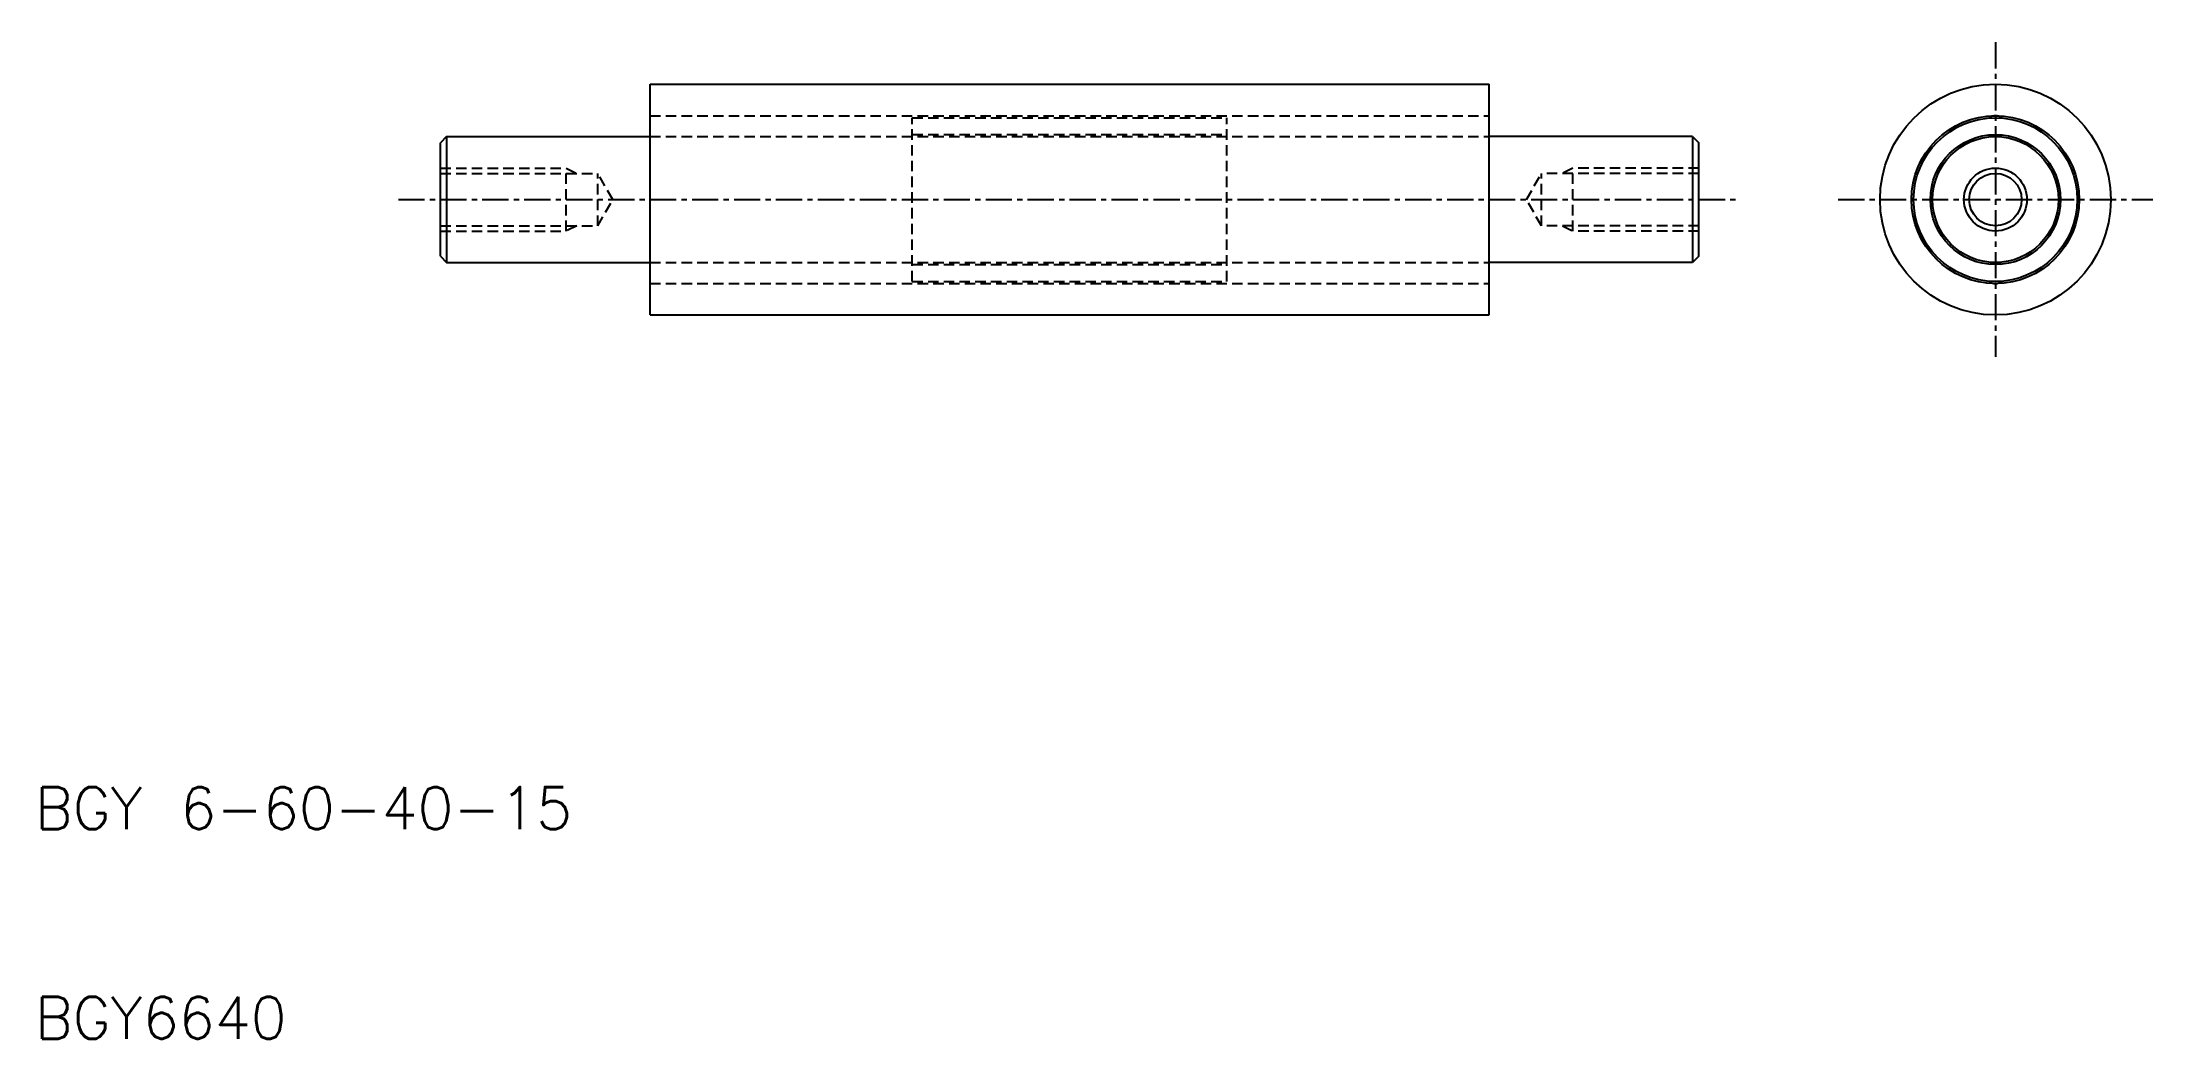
# Model space of a CAD drawing. Extents: x 503 to 603, y 436 to 484.
import ezdxf

# ---------------------------------------------------------------- set-up
doc = ezdxf.new("R2010")
doc.units = 0
doc.linetypes.add('CENTER', pattern=[2, 1.25, -0.25, 0.25, -0.25])
doc.linetypes.add('DASHED', pattern=[0.75, 0.5, -0.25])
doc.layers.get('0').update_dxf_attribs({"linetype": 'CONTINUOUS'})
doc.layers.add('CENTER', color=1, linetype='CENTER')
doc.styles.get("Standard").update_dxf_attribs({"font": 'txt.shx', "bigfont": 'bigfont.shx'})

msp = doc.modelspace()

# ---------------------------------------------------------------- linework, layer by layer
at = {"color": 7, "linetype": 'CONTINUOUS'}
for p, q in [((531.55, 481.7), (571.55, 481.7)), ((531.55, 470.7), (531.55, 481.7)), ((571.55, 470.7), (571.55, 481.7)), ((521.85, 479.2), (521.55, 478.9)), ((521.85, 479.2), (531.55, 479.2)), ((521.85, 479.2), (521.85, 473.2)), ((581.25, 479.2), (571.55, 479.2)), ((581.25, 479.2), (581.25, 473.2)), ((581.25, 479.2), (581.55, 478.9)), ((521.55, 473.5), (521.55, 478.9)), ((581.55, 473.5), (581.55, 478.9)), ((521.55, 473.5), (521.85, 473.2)), ((521.85, 473.2), (531.55, 473.2)), ((581.25, 473.2), (571.55, 473.2)), ((581.55, 473.5), (581.25, 473.2)), ((531.55, 470.7), (571.55, 470.7))]:
    msp.add_line(p, q, dxfattribs=at)
at = {"color": 3, "linetype": 'DASHED'}
for p, q in [((531.55, 480.2), (571.55, 480.2)), ((544.05, 472.3), (544.05, 480.1)), ((544.05, 480.1), (559.05, 480.1)), ((559.05, 472.3), (559.05, 480.1)), ((531.55, 479.2), (571.55, 479.2)), ((544.05, 479.3), (559.05, 479.3)), ((521.55, 477.7), (527.55, 477.7)), ((521.55, 477.45), (529.05, 477.45)), ((527.55, 477.7), (528.05, 477.45)), ((527.55, 474.7), (527.55, 477.7)), ((529.77, 476.2), (529.05, 477.45)), ((529.05, 474.95), (529.05, 477.45)), ((573.33, 476.2), (574.05, 477.45)), ((574.05, 474.95), (574.05, 477.45)), ((581.55, 477.45), (574.05, 477.45)), ((575.55, 477.7), (575.05, 477.45)), ((575.55, 474.7), (575.55, 477.7)), ((581.55, 477.7), (575.55, 477.7)), ((529.05, 474.95), (529.77, 476.2)), ((574.05, 474.95), (573.33, 476.2)), ((521.55, 474.95), (529.05, 474.95)), ((528.05, 474.95), (527.55, 474.7)), ((581.55, 474.95), (574.05, 474.95)), ((575.05, 474.95), (575.55, 474.7)), ((521.55, 474.7), (527.55, 474.7)), ((581.55, 474.7), (575.55, 474.7)), ((531.55, 473.2), (571.55, 473.2)), ((544.05, 473.1), (559.05, 473.1)), ((531.55, 472.2), (571.55, 472.2)), ((544.05, 472.3), (559.05, 472.3))]:
    msp.add_line(p, q, dxfattribs=at)
at = {"color": 7, "linetype": 'CONTINUOUS'}
for radius in [5.5, 4, 3.9, 3.1, 3, 1.25]:
    msp.add_circle((595.69, 476.2), radius, dxfattribs=at)
at = {"color": 3, "linetype": 'CONTINUOUS'}
msp.add_circle((595.69, 476.2), 1.5, dxfattribs=at)
at = {"color": 7, "linetype": 'CONTINUOUS'}
for centre, start, end in [((595.69, 479.7), 50.7403, 129.2597), ((595.69, 479.7), 235.661, 304.339), ((592.66, 477.95), 110.7403, 189.2597), ((592.66, 477.95), 295.661, 4.339), ((598.72, 477.95), 175.661, 244.339), ((598.72, 477.95), 350.7403, 69.2597), ((592.66, 474.45), 170.7403, 249.2597), ((592.66, 474.45), 355.661, 64.339), ((598.72, 474.45), 115.661, 184.339), ((598.72, 474.45), 290.7403, 9.2597), ((595.69, 472.7), 55.661, 124.339), ((595.69, 472.7), 230.7403, 309.2597)]:
    msp.add_arc(centre, 0.5, start, end, dxfattribs=at)
at = {"layer": 'CENTER', "color": 1, "linetype": 'CENTER'}
for p, q in [((595.69, 483.7), (595.69, 468.7)), ((519.55, 476.2), (583.55, 476.2)), ((588.19, 476.2), (603.19, 476.2))]:
    msp.add_line(p, q, dxfattribs=at)

# ---------------------------------------------------------------- texts
at = {"color": 7, "linetype": 'CONTINUOUS'}
for s, p in [('BGY 6-60-40-15', (502.22, 446.2)), ('BGY6640', (502.22, 436.2))]:
    msp.add_text(s, height=2, dxfattribs=at).set_placement(p)

doc.saveas('drawing.dxf')
